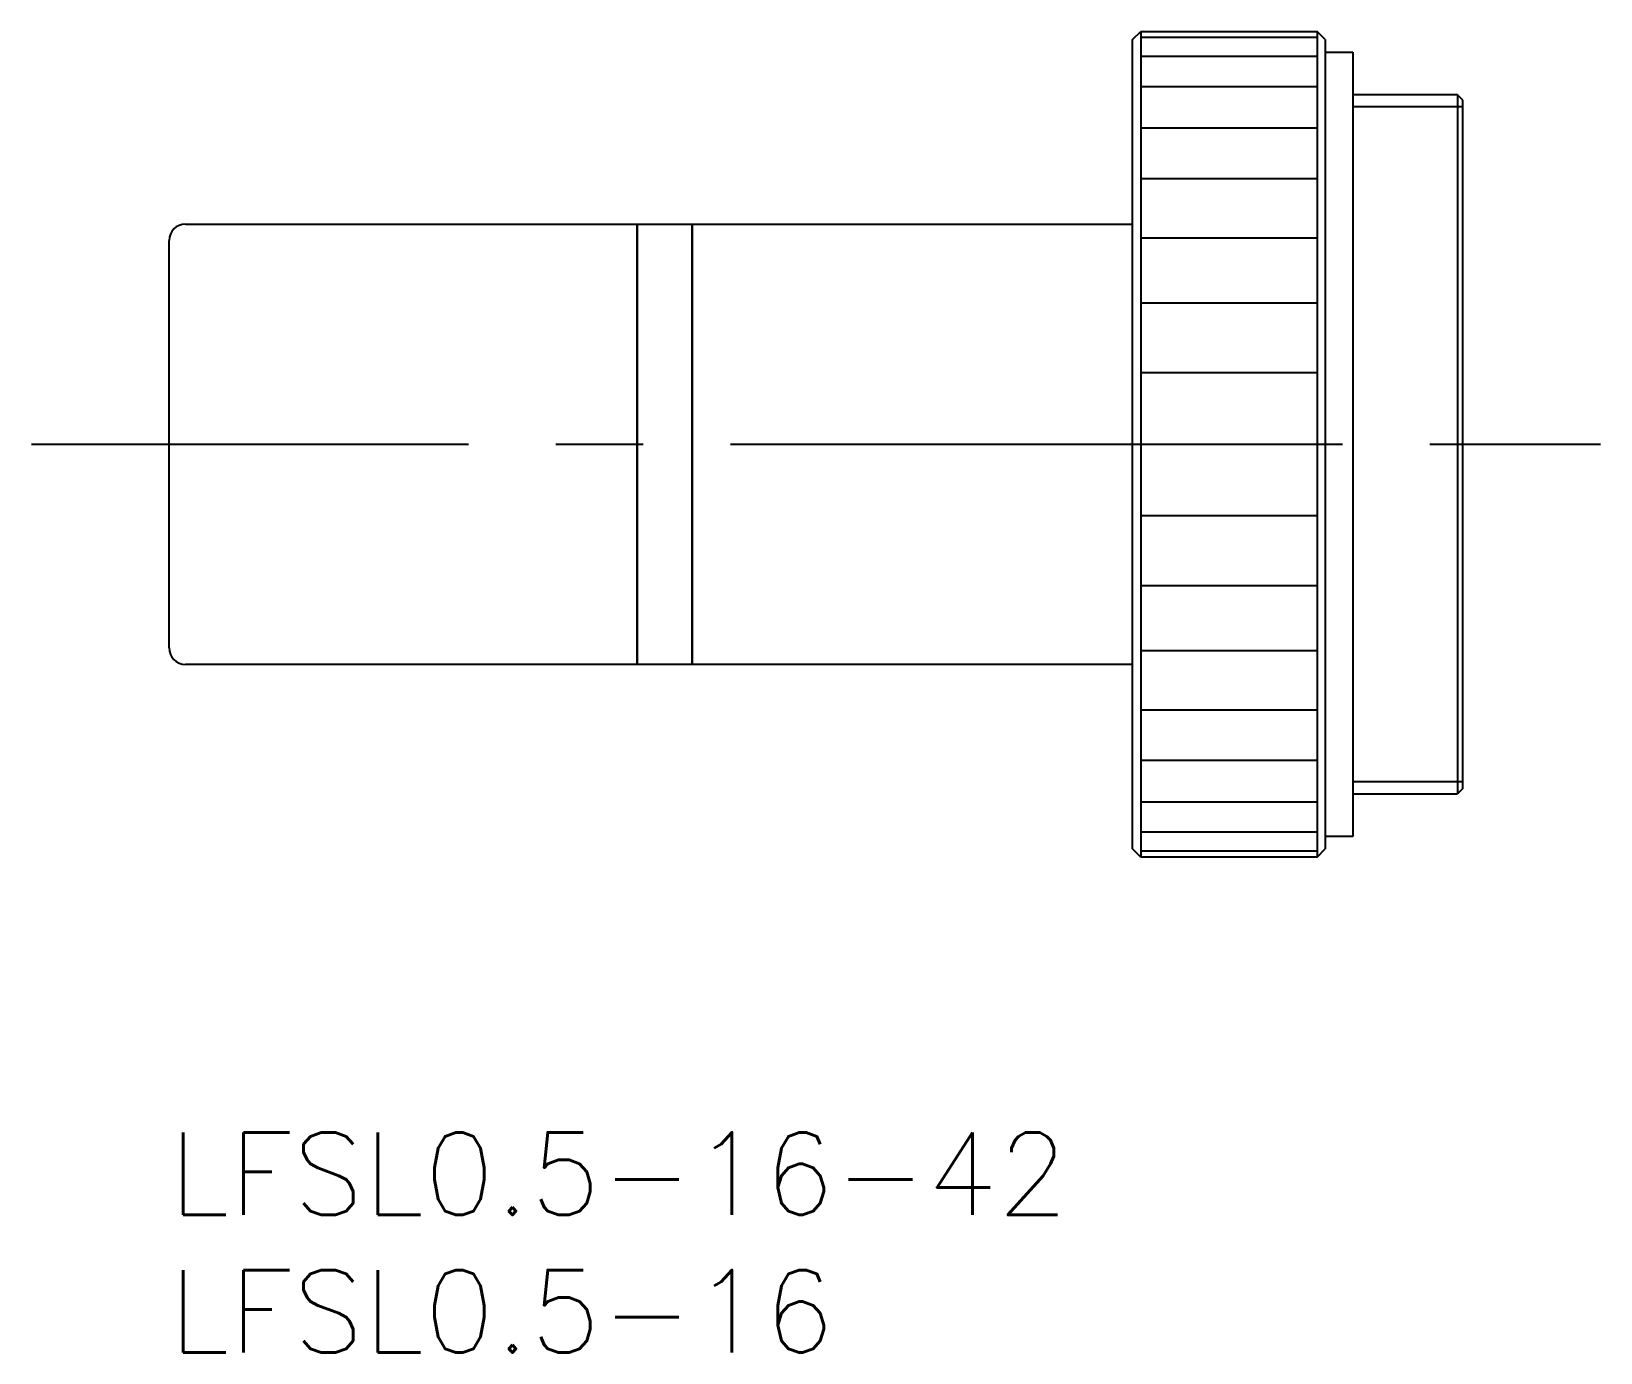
# Model space of a CAD drawing. Extents: x -5 to 52, y -8 to 40.
import ezdxf

# ---------------------------------------------------------------- set-up
doc = ezdxf.new("R2010")
doc.units = 0
doc.header["$LTSCALE"] = 0.5
doc.linetypes.add('CENTER', pattern=[50.8, 31.75, -6.35, 6.35, -6.35])
for name, color, linetype in [('MSM_CENTER', 1, 'CENTER'), ('MSM_CONTINUOUS', 7, 'CONTINUOUS'), ('MSM_NARROW', 5, 'CONTINUOUS'), ('MSM_PART_NUMBER', 7, 'CONTINUOUS')]:
    doc.layers.add(name, color=color, linetype=linetype)
doc.styles.get("Standard").update_dxf_attribs({"font": 'txt.shx', "height": 3, "bigfont": 'bigfont.shx'})

# ---------------------------------------------------------------- blocks, each defined once
blk = doc.blocks.new('*U2')
at = {"layer": 'MSM_PART_NUMBER'}
blk.add_text('LFSL0.5-16-42', height=3, dxfattribs=at).set_placement((0, -3))
blk = doc.blocks.new('*U3')
at = {"layer": 'MSM_PART_NUMBER'}
blk.add_text('LFSL0.5-16', height=3, dxfattribs=at).set_placement((0, -8))

msp = doc.modelspace()

# ---------------------------------------------------------------- linework, layer by layer
at = {"layer": 'MSM_CENTER'}
msp.add_line((-5, 25), (52, 25), dxfattribs=at)
at = {"layer": 'MSM_CONTINUOUS'}
for p, q in [((35, 39.7), (35.3, 40)), ((35.3, 40), (41.7, 40)), ((42, 39.7), (41.7, 40)), ((35, 10.3), (35, 39.7)), ((42, 39.7), (42, 10.3)), ((42, 39.25), (43, 39.25)), ((43, 39.25), (43, 10.75)), ((46.8, 37.7), (43, 37.7)), ((46.8, 37.7), (46.8, 12.3)), ((47, 37.5), (46.8, 37.7)), ((47, 12.5), (47, 37.5)), ((0.6, 33), (35, 33)), ((17, 33), (17, 17)), ((17, 17), (17, 33)), ((19, 17), (19, 33)), ((19, 33), (19, 17)), ((0, 17.6), (0, 32.4)), ((35, 17), (0.6, 17)), ((43, 12.3), (46.8, 12.3)), ((47, 12.5), (46.8, 12.3)), ((35.3, 10), (35, 10.3)), ((41.7, 10), (42, 10.3)), ((43, 10.75), (42, 10.75)), ((41.7, 10), (35.3, 10))]:
    msp.add_line(p, q, dxfattribs=at)
for centre, start, end in [((0.6, 32.4), 90, 180), ((0.6, 17.6), 180, 270)]:
    msp.add_arc(centre, 0.6, start, end, dxfattribs=at)
at = {"layer": 'MSM_NARROW'}
for p, q in [((35.3, 40), (35.3, 10)), ((41.7, 40), (41.7, 10)), ((41.7, 39.772), (35.3, 39.772)), ((35.3, 39.095), (41.7, 39.095)), ((41.7, 37.99), (35.3, 37.99)), ((43, 37.269), (47, 37.269)), ((35.3, 36.491), (41.7, 36.491)), ((41.7, 34.642), (35.3, 34.642)), ((35.3, 32.5), (41.7, 32.5)), ((41.7, 30.13), (35.3, 30.13)), ((35.3, 27.605), (41.7, 27.605)), ((35.3, 25), (41.7, 25)), ((41.7, 22.395), (35.3, 22.395)), ((35.3, 19.87), (41.7, 19.87)), ((41.7, 17.5), (35.3, 17.5)), ((35.3, 15.358), (41.7, 15.358)), ((41.7, 13.509), (35.3, 13.509)), ((47, 12.732), (43, 12.732)), ((35.3, 12.01), (41.7, 12.01)), ((41.7, 10.905), (35.3, 10.905)), ((35.3, 10.228), (41.7, 10.228))]:
    msp.add_line(p, q, dxfattribs=at)

# ---------------------------------------------------------------- block references
at = {"layer": 'MSM_CONTINUOUS'}
for name in ['*U2', '*U3']:
    msp.add_blockref(name, (0, 0), dxfattribs=at)

doc.saveas('drawing.dxf')
